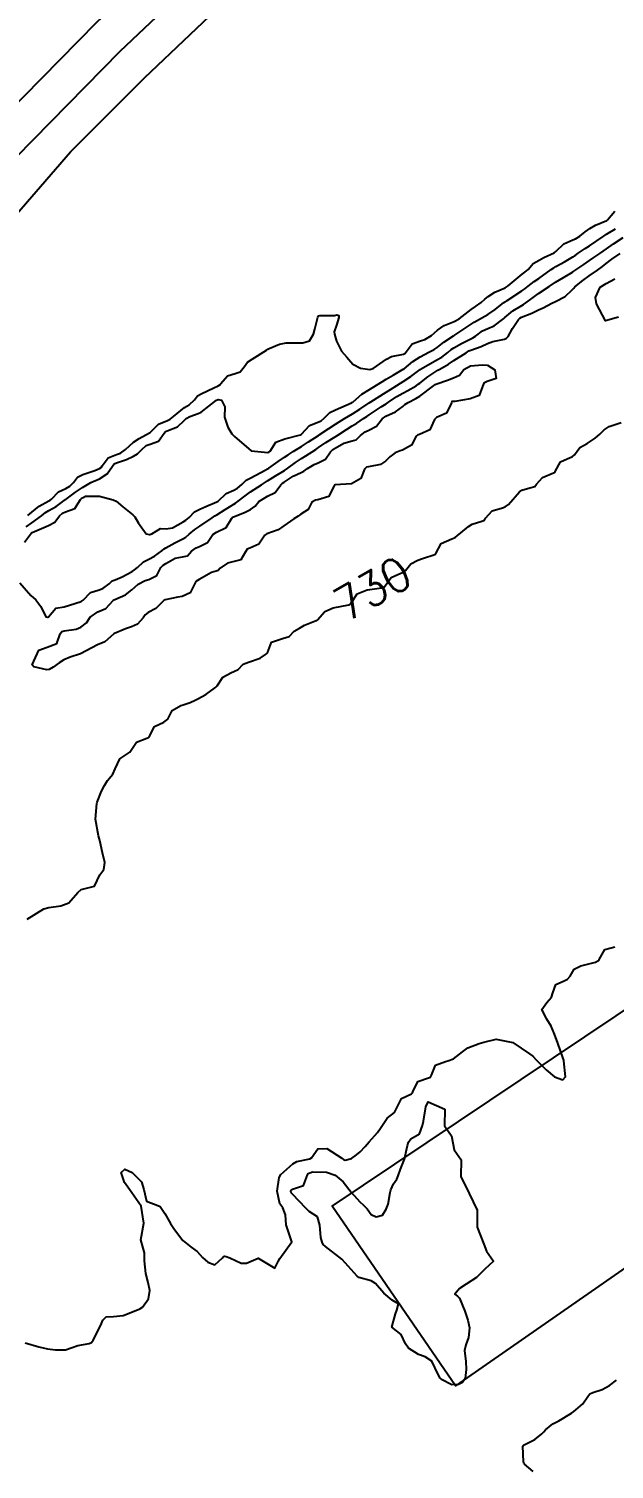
# Model space of a CAD drawing. Header units: metres. Extents: x 307586 to 320046, y 7427249 to 7434250.
# Drawn here: x 313679.8 to 313749.5, y 7432600.8 to 7432772.2 of the extents above; entities that cross this region are included whole.
import ezdxf
from ezdxf.enums import TextEntityAlignment as Align

# ---------------------------------------------------------------- set-up
doc = ezdxf.new("R2010")
doc.units = ezdxf.units.M
doc.header["$MEASUREMENT"] = 0
for name, color, linetype in [('Cotas', 45, 'Continuous'), ('Curvas de Nivel 1m', 11, 'Continuous'), ('Curvas de Nivel 5m', 15, 'Continuous'), ('Edificações', 30, 'Continuous'), ('Linha Férrea em construção', 201, 'Continuous')]:
    doc.layers.add(name, color=color, linetype=linetype)
doc.styles.add('Style-STANDARD', font='STANDARD.shx')

msp = doc.modelspace()

# ---------------------------------------------------------------- linework, layer by layer
at = {"layer": 'Curvas de Nivel 1m', "flags": 128}
for points, elevation in [([(313679.67, 7432714.27), (313679.94, 7432714.49), (313680.17, 7432714.69), (313681.04, 7432715.39), (313682.19, 7432716.02), (313682.34, 7432716.09), (313682.49, 7432716.24), (313683.33, 7432717.1), (313684.21, 7432717.51), (313684.67, 7432717.75), (313685.11, 7432718.21), (313685.59, 7432718.83), (313686.22, 7432719.14), (313687.67, 7432719.62), (313688.23, 7432719.86), (313688.42, 7432719.98), (313688.54, 7432720.17), (313689.26, 7432721.15), (313690.25, 7432721.52), (313690.72, 7432721.68), (313691.3, 7432722.13), (313692.27, 7432722.99), (313692.95, 7432723.44), (313694.19, 7432724.1), (313694.25, 7432724.14), (313694.28, 7432724.18), (313695.26, 7432725.13), (313696.31, 7432725.58), (313696.65, 7432725.73), (313697.02, 7432726.07), (313698.32, 7432727.11), (313698.91, 7432727.46), (313699.51, 7432728.04), (313699.87, 7432728.5), (313700.34, 7432728.77), (313701.81, 7432729.47), (313702.35, 7432729.71), (313702.54, 7432729.81), (313702.68, 7432730), (313703.47, 7432730.89), (313704.37, 7432731.19), (313704.98, 7432731.36), (313705.45, 7432731.97), (313705.83, 7432732.52), (313706.39, 7432732.87), (313708.09, 7432733.93), (313708.26, 7432734.08), (313708.41, 7432734.16), (313709.66, 7432734.67), (313710.42, 7432734.83), (313711.49, 7432734.82), (313712.42, 7432734.84), (313713.22, 7432735.07), (313713.68, 7432735.87), (313713.87, 7432736.43), (313714.21, 7432737.86), (313714.29, 7432738.03), (313714.46, 7432738.07), (313716.21, 7432738.09), (313716.46, 7432738.14), (313716.71, 7432738.09), (313716.72, 7432737.84), (313716.44, 7432736.93), (313716.15, 7432736.13), (313716.18, 7432735.84), (313716.42, 7432735.01), (313717.03, 7432733.83), (313717.67, 7432733.1), (313718.39, 7432732.3), (313719.3, 7432731.8), (313720.38, 7432731.65), (313720.5, 7432731.67), (313720.79, 7432731.78), (313722.39, 7432732.87), (313722.97, 7432733.18), (313724.4, 7432733.48), (313724.58, 7432733.56), (313724.74, 7432733.74), (313725.44, 7432734.71), (313726.42, 7432735.04), (313726.94, 7432735.2), (313727.74, 7432735.7), (313728.44, 7432736.31), (313729.24, 7432736.89), (313730.45, 7432737.35), (313731.03, 7432737.66), (313732.46, 7432738.8), (313732.97, 7432739.14), (313733.66, 7432739.63), (313734.07, 7432740.03), (313734.48, 7432740.34), (313735.28, 7432740.83), (313736.5, 7432741.38), (313736.87, 7432741.59), (313738.52, 7432742.97), (313738.86, 7432743.23), (313739.23, 7432743.56), (313739.84, 7432744.25), (313740.54, 7432744.67), (313741.12, 7432744.96), (313742.33, 7432745.52), (313742.55, 7432745.68), (313743.49, 7432746.58), (313744.57, 7432747.06), (313744.88, 7432747.19), (313745.38, 7432747.49), (313746.03, 7432748.04), (313746.59, 7432748.43), (313747.24, 7432748.83), (313748.6, 7432749.39), (313748.64, 7432749.41), (313748.68, 7432749.45), (313749.56, 7432750.5)], 726), ([(313679.29, 7432711.11), (313680.14, 7432712.21), (313680.17, 7432712.25), (313680.21, 7432712.27), (313682.15, 7432713.08), (313682.91, 7432713.48), (313683.45, 7432714.23), (313683.82, 7432714.57), (313684.17, 7432714.7), (313685.29, 7432715.1), (313685.97, 7432716.2), (313686.07, 7432716.32), (313686.19, 7432716.4), (313686.56, 7432716.56), (313688.2, 7432716.57), (313689.83, 7432716.15), (313690.19, 7432715.98), (313690.99, 7432715.32), (313692.17, 7432714.37), (313692.41, 7432714.12), (313692.88, 7432713.38), (313693.78, 7432712.1), (313694.14, 7432712), (313694.22, 7432712.02), (313694.45, 7432712.1), (313695.5, 7432712.73), (313696.15, 7432712.7), (313696.91, 7432712.83), (313698.16, 7432713.51), (313698.49, 7432713.72), (313698.89, 7432714.04), (313699.51, 7432714.7), (313700.18, 7432715.02), (313700.86, 7432715.34), (313702.19, 7432715.91), (313702.26, 7432715.93), (313702.33, 7432716), (313703.3, 7432716.89), (313704.21, 7432717.3), (313704.66, 7432717.53), (313705.15, 7432717.97), (313705.69, 7432718.49), (313706.22, 7432718.77), (313707.95, 7432719.66), (313708.23, 7432719.83), (313708.29, 7432719.87), (313708.39, 7432719.93), (313709.47, 7432720.7), (313710.25, 7432721.21), (313710.67, 7432721.49), (313711.28, 7432721.89), (313712.27, 7432722.5), (313713.11, 7432723.03), (313714.28, 7432723.81), (313714.31, 7432723.83), (313714.35, 7432723.86), (313715.52, 7432724.63), (313716.3, 7432725.13), (313716.73, 7432725.41), (313717.38, 7432725.82), (313718.32, 7432726.39), (313719.2, 7432726.93), (313720.33, 7432727.67), (313720.51, 7432727.79), (313722.34, 7432728.95), (313722.84, 7432729.26), (313723.62, 7432729.75), (313724.06, 7432730.04), (313724.36, 7432730.23), (313725.28, 7432730.82), (313726.38, 7432731.63), (313726.44, 7432731.66), (313726.51, 7432731.72), (313728.39, 7432732.79), (313728.95, 7432733.13), (313729.67, 7432733.68), (313730.07, 7432734.01), (313730.41, 7432734.24), (313731.32, 7432734.76), (313732.43, 7432735.31), (313732.65, 7432735.42), (313732.96, 7432735.63), (313733.82, 7432736.25), (313734.44, 7432736.53), (313735.21, 7432736.85), (313736.2, 7432737.6), (313736.34, 7432737.72), (313736.46, 7432737.82), (313737.42, 7432738.64), (313738.48, 7432739.27), (313738.68, 7432739.37), (313738.96, 7432739.57), (313739.82, 7432740.22), (313740.49, 7432740.7), (313741.73, 7432741.53), (313742.51, 7432742.03), (313743.44, 7432742.59), (313744.52, 7432743.24), (313744.68, 7432743.34), (313744.9, 7432743.5), (313745.87, 7432744.14), (313746.54, 7432744.6), (313747.05, 7432744.97), (313747.76, 7432745.46), (313748.56, 7432746.01), (313749.42, 7432746.59), (313750.57, 7432747.35)], 728), ([(313679.49, 7432712.93), (313680.15, 7432713.4), (313681.33, 7432714.25), (313681.79, 7432714.62), (313682.17, 7432714.86), (313683.05, 7432715.36), (313684.19, 7432716.18), (313684.21, 7432716.2), (313684.24, 7432716.22), (313685.37, 7432717.04), (313686.21, 7432717.62), (313687.2, 7432718.19), (313688.22, 7432718.66), (313689.15, 7432719.23), (313689.75, 7432720.15), (313689.96, 7432720.43), (313690.24, 7432720.55), (313691.45, 7432720.93), (313692.25, 7432721.32), (313692.76, 7432721.61), (313693.2, 7432722.11), (313693.78, 7432722.59), (313694.27, 7432722.76), (313695.24, 7432723.12), (313695.93, 7432724.08), (313696.09, 7432724.28), (313696.29, 7432724.36), (313697.52, 7432724.83), (313698.31, 7432725.57), (313698.53, 7432725.83), (313698.98, 7432726.04), (313699.95, 7432726.4), (313700.32, 7432726.59), (313702.14, 7432728), (313702.33, 7432728.07), (313702.75, 7432728), (313703.12, 7432727.19), (313703.09, 7432725.99), (313703.5, 7432724.79), (313703.99, 7432723.98), (313704.28, 7432723.66), (313706.26, 7432721.96), (313708.26, 7432721.76), (313708.39, 7432721.8), (313708.53, 7432721.93), (313709.19, 7432723.01), (313710.28, 7432723.41), (313712.16, 7432723.88), (313712.24, 7432723.92), (313712.28, 7432723.97), (313713.2, 7432724.97), (313714.31, 7432725.43), (313714.61, 7432725.56), (313714.95, 7432725.85), (313715.63, 7432726.53), (313716.32, 7432726.85), (313718.2, 7432727.68), (313718.33, 7432727.76), (313718.36, 7432727.78), (313718.4, 7432727.81), (313719.43, 7432728.71), (313720.35, 7432729.28), (313721.18, 7432729.78), (313721.89, 7432730.24), (313722.36, 7432730.5), (313723.16, 7432730.96), (313724.38, 7432731.68), (313724.42, 7432731.7), (313724.47, 7432731.74), (313725.53, 7432732.59), (313726.4, 7432733.17), (313727.42, 7432733.7), (313728.07, 7432734.03), (313728.41, 7432734.27), (313729.21, 7432734.89), (313730.37, 7432735.67), (313730.41, 7432735.69), (313730.43, 7432735.71), (313730.54, 7432735.77), (313732.45, 7432737.05), (313732.81, 7432737.27), (313733.45, 7432737.63), (313734.1, 7432737.98), (313734.46, 7432738.2), (313735.3, 7432738.78), (313736.35, 7432739.6), (313736.43, 7432739.66), (313736.48, 7432739.69), (313736.74, 7432739.85), (313738.5, 7432741), (313738.83, 7432741.24), (313739.26, 7432741.56), (313739.96, 7432742.1), (313740.51, 7432742.49), (313741.97, 7432743.53), (313742.29, 7432743.76), (313742.53, 7432743.89), (313743.58, 7432744.46), (313744.55, 7432745.04), (313744.82, 7432745.22), (313745.21, 7432745.49), (313746.01, 7432746.03), (313746.56, 7432746.36), (313748.16, 7432747.46), (313748.4, 7432747.63), (313748.58, 7432747.75), (313749.63, 7432748.4)], 727), ([(313678.73, 7432706.28), (313680.05, 7432704.75), (313680.63, 7432704.26), (313681.24, 7432703.46), (313681.85, 7432702.24), (313682.02, 7432702.19), (313682.07, 7432702.2), (313682.15, 7432702.24), (313683.02, 7432703.24), (313684.03, 7432703.4), (313684.65, 7432703.6), (313686.04, 7432704.06), (313686.26, 7432704.2), (313687.14, 7432705.11), (313688.06, 7432705.4), (313688.63, 7432705.6), (313689.38, 7432706.16), (313689.74, 7432706.49), (313690.08, 7432706.62), (313690.93, 7432706.99), (313692.09, 7432707.63), (313692.4, 7432707.81), (313692.75, 7432708.11), (313693.45, 7432708.76), (313694.1, 7432709.09), (313694.76, 7432709.44), (313695.63, 7432710.08), (313695.9, 7432710.3), (313696.12, 7432710.44), (313697.17, 7432711.02), (313698.13, 7432711.5), (313698.49, 7432711.7), (313698.88, 7432712.04), (313699.57, 7432712.61), (313700.15, 7432713), (313701.65, 7432714.01), (313701.94, 7432714.22), (313702.17, 7432714.36), (313703.17, 7432715), (313704.19, 7432715.61), (313704.42, 7432715.75), (313704.71, 7432715.97), (313705.54, 7432716.62), (313706.2, 7432717.08), (313707.52, 7432717.94), (313708.22, 7432718.39), (313709.16, 7432718.98), (313710.23, 7432719.62), (313710.63, 7432719.9), (313711.53, 7432720.6), (313712.25, 7432721.06), (313712.77, 7432721.36), (313713.55, 7432721.87), (313713.97, 7432722.15), (313714.27, 7432722.35), (313715.16, 7432722.96), (313716.28, 7432723.65), (313716.58, 7432723.84), (313717.61, 7432724.5), (313718.3, 7432724.93), (313718.85, 7432725.26), (313719.64, 7432725.8), (313720.05, 7432726.06), (313720.32, 7432726.24), (313721.75, 7432727.19), (313722.33, 7432727.55), (313722.46, 7432727.63), (313722.63, 7432727.76), (313723.63, 7432728.45), (313724.34, 7432728.84), (313724.94, 7432729.15), (313725.9, 7432729.72), (313726.17, 7432729.91), (313726.36, 7432730.04), (313727.32, 7432730.76), (313728.38, 7432731.49), (313728.5, 7432731.57), (313728.71, 7432731.69), (313729.76, 7432732.3), (313730.39, 7432732.7), (313731.86, 7432733.65), (313732.2, 7432733.85), (313732.41, 7432733.93), (313733.66, 7432734.38), (313734.42, 7432734.75), (313735.05, 7432734.99), (313736.43, 7432735.26), (313736.66, 7432735.36), (313736.86, 7432735.59), (313737.37, 7432736.51), (313738.08, 7432737.58), (313738.27, 7432737.76), (313738.46, 7432737.86), (313739.67, 7432738.35), (313740.47, 7432738.75), (313741.01, 7432739), (313742.05, 7432739.53), (313742.49, 7432739.74), (313743.65, 7432740.35), (313744.5, 7432741.11), (313744.66, 7432741.34), (313744.81, 7432741.5), (313745.76, 7432742.24), (313746.52, 7432742.78), (313747.48, 7432743.47), (313748.08, 7432743.9), (313748.53, 7432744.25), (313749.22, 7432744.77), (313750.18, 7432745.43)], 729), ([(313679.38, 7432615.87), (313680.98, 7432615.37), (313682.04, 7432615.16), (313682.98, 7432615.03), (313684.16, 7432615.02), (313684.98, 7432615.29), (313685.64, 7432615.53), (313686.99, 7432615.77), (313687.25, 7432615.9), (313687.45, 7432616.17), (313688, 7432617.16), (313688.46, 7432618.16), (313688.61, 7432618.56), (313689.02, 7432618.96), (313689.88, 7432618.99), (313691.02, 7432619.09), (313691.77, 7432619.37), (313693.03, 7432619.89), (313693.33, 7432620.1), (313694.04, 7432621.1), (313694.23, 7432622.08), (313694.02, 7432623.03), (313693.75, 7432624.09), (313693.57, 7432625.63), (313693.59, 7432626.09), (313693.58, 7432626.56), (313693.13, 7432628.1), (313693.49, 7432630.09), (313693.18, 7432632.1), (313691.78, 7432634.11), (313691.21, 7432634.92), (313690.8, 7432636.13), (313691.24, 7432636.5), (313692.12, 7432636.11), (313693.22, 7432635), (313693.5, 7432634.1), (313693.8, 7432632.7), (313695.18, 7432632.21), (313695.46, 7432632.07), (313696, 7432631.23), (313696.66, 7432630.05), (313697.15, 7432629.34), (313698.13, 7432628.04), (313699.12, 7432627.22), (313699.83, 7432626.73), (313700.46, 7432626.01), (313701.1, 7432625.45), (313701.95, 7432625.14), (313702.87, 7432625.98), (313702.98, 7432626.11), (313703.11, 7432626.15), (313703.28, 7432626.14), (313703.73, 7432625.97), (313705.1, 7432625.33), (313705.72, 7432625.32), (313707.11, 7432625.93), (313709.1, 7432624.74), (313709.49, 7432625.52), (313709.67, 7432625.9), (313711.13, 7432627.88), (313710.43, 7432629.89), (313710.36, 7432631.08), (313710.03, 7432631.9), (313709.7, 7432632.41), (313709.37, 7432633.91), (313709.6, 7432635.54), (313709.8, 7432635.9), (313711.25, 7432637.15), (313711.71, 7432637.41), (313713.25, 7432637.75), (313713.47, 7432637.86), (313714.19, 7432638.92), (313715.27, 7432638.96), (313717.05, 7432637.81), (313717.25, 7432637.67), (313717.46, 7432637.6), (313718.22, 7432637.8), (313718.82, 7432638.23), (313719.26, 7432638.57), (313719.84, 7432639.22), (313720.3, 7432639.77), (313721.29, 7432640.88), (313721.68, 7432641.38), (313721.9, 7432641.75), (313722.47, 7432642.59), (313723.32, 7432643.27), (313723.56, 7432643.74), (313724.16, 7432644.91), (313725.35, 7432645.49), (313725.48, 7432645.58), (313725.52, 7432645.71), (313726.11, 7432646.96), (313727.37, 7432647.4), (313727.6, 7432647.46), (313727.73, 7432647.69), (313728.2, 7432648.87), (313729.4, 7432649.34), (313729.67, 7432649.39), (313730.37, 7432649.66), (313731.41, 7432650.47), (313732.08, 7432650.97), (313733.42, 7432651.45), (313733.95, 7432651.61), (313735.43, 7432651.99), (313737.42, 7432651.57), (313739.41, 7432650.22), (313739.8, 7432649.94), (313740.2, 7432649.54), (313741.39, 7432648.35), (313742.39, 7432647.51), (313743.37, 7432647.13), (313743.67, 7432647.5), (313743.5, 7432649.4), (313743.47, 7432649.5), (313743.4, 7432649.69), (313742.76, 7432651.51), (313742.38, 7432652.56), (313741.99, 7432653.51), (313741.46, 7432654.35), (313740.87, 7432655.53), (313741.48, 7432656.36), (313742.03, 7432656.98), (313742.17, 7432657.51), (313742.53, 7432658.48), (313743.51, 7432658.92), (313743.91, 7432659.11), (313744.26, 7432659.49), (313744.71, 7432660.31), (313745.53, 7432660.69), (313747.24, 7432661.15), (313747.54, 7432661.3), (313747.63, 7432661.36), (313747.7, 7432661.45), (313748.35, 7432662.65), (313749.56, 7432662.95)], 731), ([(313739.83, 7432600.55), (313738.82, 7432601.44), (313738.73, 7432601.55), (313738.68, 7432601.69), (313738.61, 7432603.55), (313738.69, 7432603.7), (313738.85, 7432603.78), (313740.03, 7432604.36), (313740.87, 7432605.03), (313741.11, 7432605.28), (313741.31, 7432605.52), (313742.16, 7432606.23), (313742.88, 7432606.59), (313744.39, 7432607.48), (313744.67, 7432607.7), (313744.9, 7432607.88), (313745.76, 7432608.61), (313746.33, 7432609.46), (313746.58, 7432609.8), (313746.93, 7432609.96), (313748.05, 7432610.32), (313748.94, 7432610.79), (313749.76, 7432611.42)], 732)]:
    msp.add_lwpolyline(points, dxfattribs=dict(at, elevation=elevation))
at = {"layer": 'Curvas de Nivel 1m', "elevation": 732, "flags": 128}
msp.add_lwpolyline([(313729.32, 7432643.67), (313729.3, 7432641.67), (313730.13, 7432640.49), (313730.28, 7432639.66), (313730.44, 7432638.82), (313731.25, 7432637.64), (313731.23, 7432635.64), (313732.21, 7432633.63), (313733.18, 7432631.62), (313733.16, 7432629.62), (313733.97, 7432627.61), (313734.29, 7432626.77), (313735.11, 7432625.59), (313734.1, 7432624.61), (313733.08, 7432623.62), (313731.87, 7432622.83), (313731.07, 7432622.31), (313730.51, 7432621.65), (313730.82, 7432621.41), (313731.06, 7432621.17), (313731.72, 7432619.63), (313732.08, 7432618.57), (313732.26, 7432617.63), (313732.14, 7432616.49), (313731.81, 7432615.63), (313731.68, 7432614.93), (313731.81, 7432613.63), (313731.88, 7432612.7), (313731.75, 7432611.63), (313731.43, 7432611.14), (313730.94, 7432610.91), (313730.15, 7432610.87), (313728.94, 7432611.48), (313728.76, 7432611.67), (313728.54, 7432612.08), (313727.78, 7432613.68), (313726.97, 7432614.18), (313726.2, 7432614.47), (313724.99, 7432615.22), (313724.64, 7432615.72), (313724.11, 7432616.83), (313723.01, 7432617.74), (313723.47, 7432619.3), (313723.63, 7432619.73), (313723.81, 7432620.49), (313723.05, 7432620.94), (313722.05, 7432621.75), (313721.07, 7432622.91), (313720.55, 7432623.24), (313719.08, 7432623.64), (313718.89, 7432623.79), (313717.11, 7432625.78), (313717.08, 7432625.81), (313715.13, 7432627.32), (313714.86, 7432627.56), (313714.72, 7432627.84), (313714.58, 7432628.39), (313714.45, 7432629.84), (313714.17, 7432630.84), (313713.18, 7432631.49), (313712.77, 7432631.86), (313711.2, 7432633.55), (313711.04, 7432633.72), (313710.99, 7432633.88), (313711.04, 7432634.05), (313711.21, 7432634.13), (313712.49, 7432634.59), (313712.98, 7432635.86), (313713.07, 7432636.02), (313713.24, 7432636.1), (313713.57, 7432636.19), (313715.24, 7432636.14), (313716.26, 7432635.82), (313717.22, 7432635.02), (313718.16, 7432633.8), (313719.19, 7432632.62), (313719.63, 7432632.23), (313720.07, 7432631.78), (313720.55, 7432631.14), (313721.17, 7432630.84), (313721.9, 7432631.03), (313722.35, 7432631.75), (313722.56, 7432632.37), (313722.83, 7432633.74), (313722.91, 7432634.04), (313723.22, 7432634.76), (313723.63, 7432635.34), (313723.77, 7432635.73), (313724.04, 7432636.52), (313724.52, 7432637.72), (313724.88, 7432639.32), (313725, 7432639.71), (313725.29, 7432640.11), (313726.29, 7432640.71), (313726.68, 7432641.7), (313726.77, 7432642.24), (313727.01, 7432643.69), (313727.07, 7432643.95), (313727.34, 7432644.51), (313729.32, 7432643.67)], close=True, dxfattribs=at)
at = {"layer": 'Curvas de Nivel 5m', "elevation": 730, "flags": 128}
for points in [[(313750.01, 7432737.89), (313748.45, 7432737.45), (313747.36, 7432739.47), (313747.24, 7432740.22), (313747.81, 7432741.46), (313748.51, 7432741.89), (313749.54, 7432742.42)], [(313679.59, 7432666.27), (313681.61, 7432667.49), (313682.18, 7432667.66), (313683.61, 7432667.83), (313684.55, 7432668.21), (313685.63, 7432669.44), (313686.05, 7432669.77), (313687.63, 7432670.17), (313688.27, 7432671.54), (313688.72, 7432672.16), (313688.85, 7432672.98), (313688.57, 7432674.16), (313688.25, 7432675.62), (313688.12, 7432676.17), (313687.73, 7432678.17), (313687.91, 7432680), (313687.94, 7432680.17), (313688.45, 7432681.49), (313688.81, 7432682.16), (313689.19, 7432682.76), (313689.8, 7432683.51), (313690.07, 7432684.15), (313690.62, 7432685.33), (313691.83, 7432686.12), (313692.63, 7432687.33), (313693.85, 7432687.78), (313694.07, 7432687.88), (313694.22, 7432688.1), (313694.78, 7432689.18), (313695.87, 7432689.69), (313696.36, 7432690.07), (313696.87, 7432691.08), (313697.9, 7432691.67), (313698.19, 7432691.76), (313699.02, 7432692.04), (313699.62, 7432692.32), (313699.91, 7432692.46), (313700.88, 7432692.98), (313701.92, 7432693.75), (313702.07, 7432693.85), (313702.23, 7432694), (313702.89, 7432695.04), (313703.95, 7432695.62), (313704.21, 7432695.71), (313704.72, 7432695.97), (313705.33, 7432696.59), (313705.96, 7432696.85), (313707.35, 7432697.32), (313707.97, 7432697.76), (313708.08, 7432697.82), (313708.2, 7432697.93), (313708.69, 7432699.22), (313709.99, 7432699.63), (313710.79, 7432699.9), (313711.38, 7432700.51), (313712.01, 7432700.87), (313712.64, 7432701.25), (313714.02, 7432701.78), (313714.09, 7432701.8), (313714.17, 7432701.86), (313715.04, 7432702.84), (313716.04, 7432703.28), (313717.88, 7432703.65), (313718.04, 7432703.73), (313718.09, 7432703.76), (313718.14, 7432703.81), (313718.89, 7432704.97), (313720.07, 7432705.42), (313720.38, 7432705.47), (313722.07, 7432705.73), (313722.1, 7432705.73), (313722.12, 7432705.76), (313722.94, 7432706.89), (313724.09, 7432707.41), (313724.33, 7432707.5), (313724.63, 7432707.73), (313725.28, 7432708.54), (313726.11, 7432708.96), (313726.65, 7432709.18), (313728.12, 7432709.62), (313728.17, 7432709.64), (313728.21, 7432709.69), (313728.89, 7432710.93), (313730.14, 7432711.49), (313730.56, 7432711.66), (313732.16, 7432712.99), (313732.57, 7432713.23), (313733.73, 7432713.62), (313734.05, 7432713.74), (313734.17, 7432713.95), (313734.94, 7432714.85), (313736.19, 7432715.21), (313736.49, 7432715.3), (313736.9, 7432715.59), (313738.21, 7432717.11), (313738.49, 7432717.28), (313739.45, 7432717.56), (313740.03, 7432717.74), (313740.22, 7432717.99), (313740.96, 7432718.81), (313742.24, 7432719.35), (313742.36, 7432719.4), (313742.44, 7432719.52), (313743.11, 7432720.65), (313744.26, 7432721.16), (313744.5, 7432721.26), (313744.76, 7432721.5), (313745.41, 7432722.35), (313746.28, 7432722.86), (313747.23, 7432723.47), (313747.78, 7432723.97), (313748.3, 7432724.46), (313748.89, 7432724.86), (313750.31, 7432725.34)]]:
    msp.add_lwpolyline(points, dxfattribs=at)
msp.add_lwpolyline([(313734.39, 7432732.16), (313735.28, 7432731.61), (313735.42, 7432730.56), (313734.37, 7432730.23), (313733.96, 7432730.03), (313733.81, 7432729.63), (313733.43, 7432728.54), (313732.34, 7432728.17), (313730.52, 7432727.85), (313730.33, 7432727.84), (313730.17, 7432727.83), (313730.13, 7432727.67), (313729.54, 7432726.46), (313728.32, 7432725.92), (313728.09, 7432725.69), (313727.54, 7432724.46), (313726.29, 7432723.93), (313726.11, 7432723.89), (313725.92, 7432723.72), (313725.37, 7432722.63), (313724.27, 7432722.06), (313724.02, 7432721.99), (313723.43, 7432721.75), (313722.76, 7432721.25), (313722.25, 7432720.76), (313721.65, 7432720.36), (313720.24, 7432720.07), (313720, 7432720.02), (313719.75, 7432719.79), (313719.34, 7432718.68), (313718.22, 7432718.05), (313716.29, 7432717.92), (313716.21, 7432717.89), (313716.18, 7432717.87), (313716.17, 7432717.84), (313715.52, 7432716.52), (313714.2, 7432716.14), (313713.94, 7432716.11), (313713.48, 7432715.87), (313713.07, 7432714.98), (313712.17, 7432714.43), (313711.85, 7432714.21), (313711.36, 7432713.89), (313710.15, 7432713.05), (313709.49, 7432712.58), (313708.14, 7432712.1), (313707.91, 7432711.93), (313707.2, 7432710.87), (313706.12, 7432710.38), (313705.81, 7432710.27), (313705.58, 7432709.97), (313705.05, 7432709.02), (313704.1, 7432708.78), (313703.47, 7432708.61), (313702.59, 7432708), (313702.34, 7432707.75), (313702.09, 7432707.67), (313701.56, 7432707.48), (313700.08, 7432706.67), (313699.69, 7432706.42), (313699.47, 7432706.04), (313699.03, 7432705.06), (313698.05, 7432704.66), (313697.55, 7432704.56), (313696.05, 7432704.23), (313695.93, 7432704.2), (313695.79, 7432704.08), (313694.93, 7432703.2), (313694.03, 7432702.73), (313693.66, 7432702.47), (313693.41, 7432702.11), (313692.76, 7432701.36), (313692.01, 7432701.04), (313691.32, 7432700.81), (313689.99, 7432700.23), (313689.94, 7432700.2), (313689.89, 7432700.15), (313688.87, 7432699.27), (313687.98, 7432698.9), (313686.65, 7432698.19), (313685.97, 7432697.83), (313684.74, 7432697.44), (313683.96, 7432697.09), (313683.43, 7432696.75), (313682.72, 7432696.23), (313682.23, 7432695.95), (313681.95, 7432695.92), (313680.39, 7432696.26), (313680.19, 7432696.5), (313680.99, 7432698.25), (313681.98, 7432698.6), (313683.15, 7432699.06), (313683.54, 7432700.22), (313683.73, 7432700.49), (313684, 7432700.57), (313685.44, 7432700.77), (313686, 7432700.99), (313686.67, 7432701.53), (313687.09, 7432702.18), (313688.03, 7432702.82), (313688.98, 7432703.21), (313689.86, 7432704.15), (313689.96, 7432704.23), (313690.04, 7432704.27), (313691.33, 7432704.86), (313692.06, 7432705.44), (313692.42, 7432705.76), (313692.84, 7432706.11), (313693.65, 7432706.53), (313694.08, 7432706.68), (313695.03, 7432707.14), (313695.52, 7432708.09), (313695.79, 7432708.39), (313696.1, 7432708.58), (313697.24, 7432709.2), (313698.11, 7432709.38), (313698.68, 7432709.47), (313699.19, 7432710.04), (313699.73, 7432710.42), (313700.12, 7432710.59), (313701.06, 7432711.08), (313701.72, 7432712.01), (313702.15, 7432712.29), (313703.29, 7432712.85), (313703.98, 7432713.98), (313704.06, 7432714.08), (313704.17, 7432714.13), (313705.49, 7432714.65), (313706.18, 7432715), (313706.75, 7432715.39), (313707.2, 7432715.94), (313708.2, 7432716.59), (313709.11, 7432717.01), (313709.8, 7432717.91), (313710.01, 7432718.12), (313710.22, 7432718.25), (313711.28, 7432718.95), (313712.23, 7432719.38), (313712.56, 7432719.54), (313712.98, 7432719.87), (313713.76, 7432720.34), (313714.24, 7432720.53), (313715.13, 7432720.98), (313715.72, 7432721.85), (313715.98, 7432722.12), (313716.27, 7432722.3), (313717.31, 7432722.87), (313718.28, 7432723.15), (313718.79, 7432723.29), (313719.28, 7432723.8), (313719.85, 7432724.23), (313720.29, 7432724.42), (313721.19, 7432724.89), (313721.85, 7432725.77), (313722.32, 7432726.11), (313723.46, 7432726.61), (313724.33, 7432727.26), (313724.58, 7432727.49), (313724.95, 7432727.73), (313725.87, 7432728.19), (313726.34, 7432728.47), (313727.96, 7432729.7), (313728.18, 7432729.87), (313728.36, 7432729.95), (313729.66, 7432730.38), (313730.37, 7432730.65), (313731.07, 7432730.97), (313731.6, 7432731.65), (313732.39, 7432732.09), (313733.79, 7432732.22)], close=True, dxfattribs=at)
at = {"layer": 'Edificações'}
msp.add_lwpolyline([(313783.52, 7432677.41), (313796.63, 7432656.63), (313730.59, 7432610.73), (313715.92, 7432632.13)], close=True, dxfattribs=at)
at = {"layer": 'Linha Férrea em construção'}
for points in [[(313544.9, 7432603.38), (313560.47, 7432622.05), (313577.69, 7432643.12), (313605.73, 7432677.05), (313638.72, 7432717.17), (313659.26, 7432742.11), (313674.84, 7432759.72), (313687.86, 7432772.92), (313695, 7432779.69), (313704.34, 7432788.5), (313714.23, 7432796.92), (313726.52, 7432806.64), (313738.42, 7432815.43), (313751.81, 7432824.78), (313765.73, 7432833.02), (313784.8, 7432843.65)], [(313544.9, 7432596.51), (313561.44, 7432616.85), (313575.58, 7432633.56), (313588.86, 7432650.01), (313610.55, 7432675.59), (313635.15, 7432705.67), (313659.39, 7432735.15), (313666.73, 7432744.06), (313678.32, 7432756.9), (313690.67, 7432769.51), (313705.18, 7432783.25), (313715.77, 7432792.34), (313726.48, 7432800.77), (313736.94, 7432809.11), (313747.27, 7432815.9), (313760.01, 7432823.85), (313772.48, 7432831.41), (313787.11, 7432839.61)], [(313535.22, 7432577.42), (313555.14, 7432601.68), (313569.18, 7432618.58), (313585.62, 7432638.7), (313599.91, 7432655.86), (313609.67, 7432667.88), (313624.32, 7432685.38), (313639.08, 7432703.6), (313657.38, 7432725.96), (313684.75, 7432757.54), (313693.56, 7432766.36), (313704.46, 7432776.68), (313720.55, 7432791.04), (313732.75, 7432800.3), (313749.53, 7432812.17), (313761.76, 7432819.97), (313776.21, 7432828.87), (313789.04, 7432835.43)]]:
    msp.add_lwpolyline(points, dxfattribs=at)

# ---------------------------------------------------------------- texts
at = {"layer": 'Cotas', "style": 'Style-STANDARD'}
msp.add_text('730', height=4, rotation=29.7901, dxfattribs=at).set_placement((313720.71, 7432705.59, 730), align=Align.MIDDLE_CENTER)

doc.saveas('drawing.dxf')
